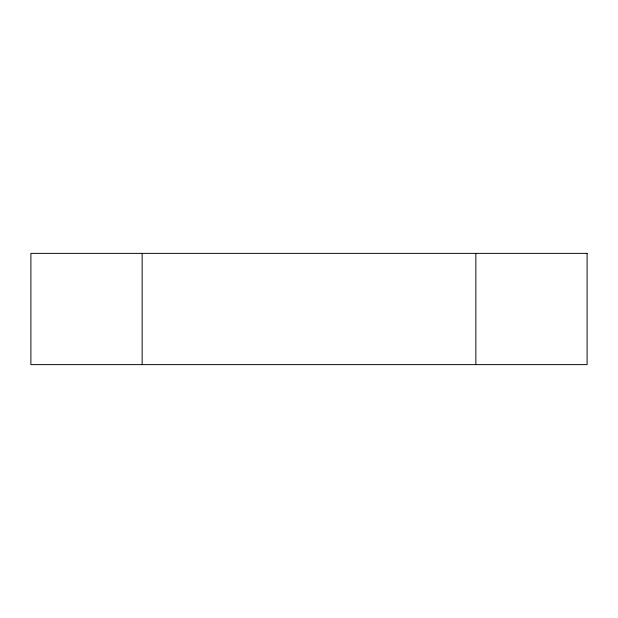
<?xml version="1.0" encoding="UTF-8"?>
<svg xmlns="http://www.w3.org/2000/svg" width="618" height="618" viewBox="0 0 618 618"><rect width="100%" height="100%" fill="white"/><g stroke="black" fill="none" stroke-linecap="round" stroke-linejoin="round"><path stroke-width="0.93" d="M475.86 253.38L475.86 364.62M142.14 253.38L142.14 364.62M587.1 253.38L30.9 253.38L30.9 364.62L587.1 364.62L587.1 253.38"/></g></svg>
